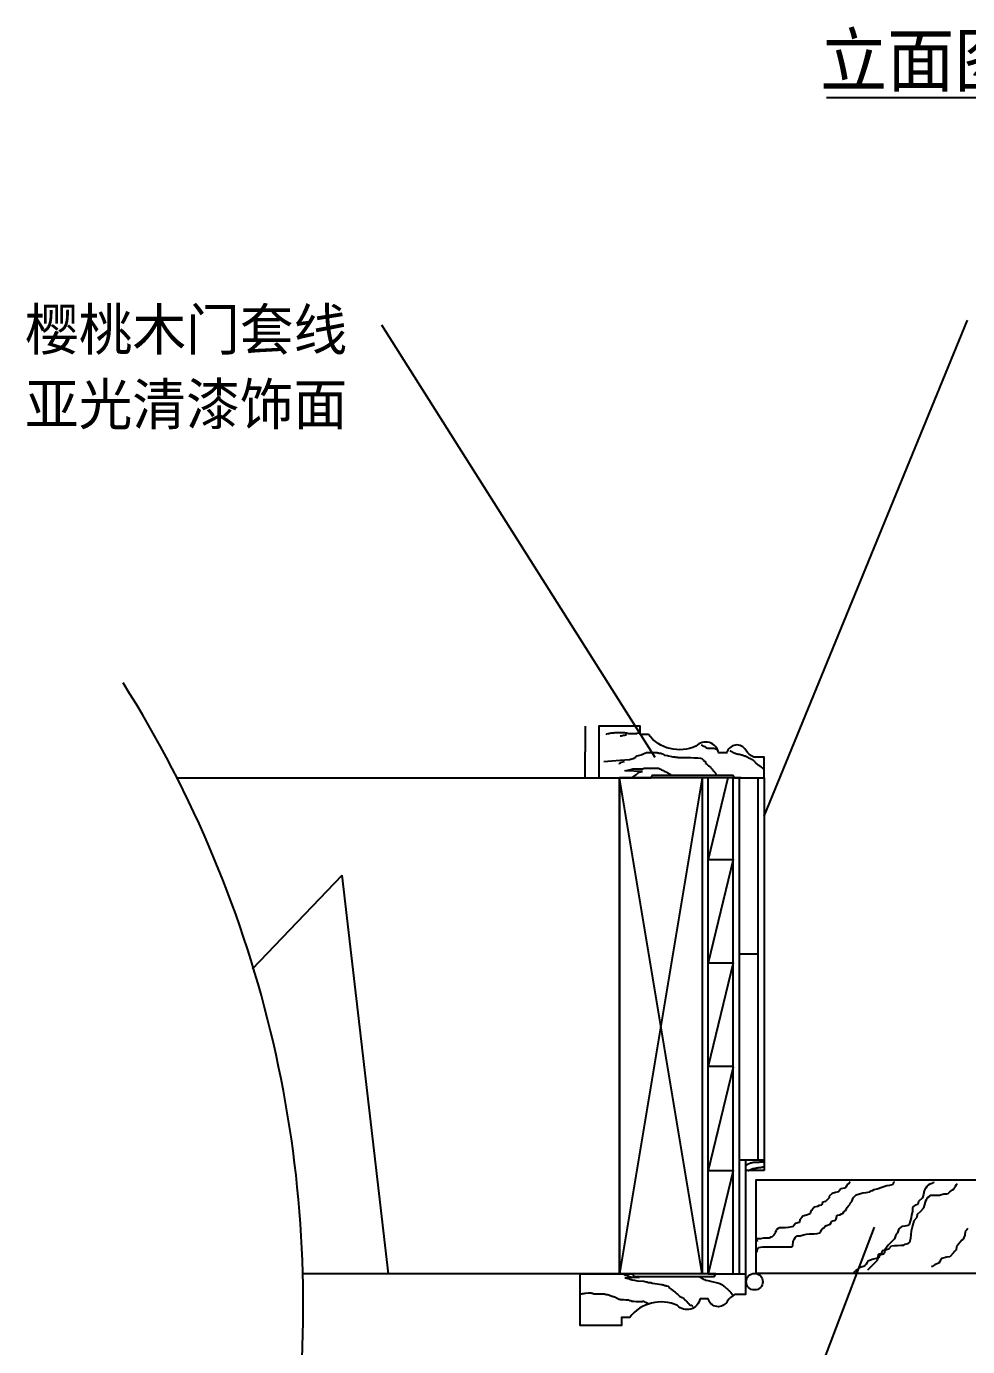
# Model space of a CAD drawing. Header units: metres. Extents: x 139 to 5307, y 329 to 6874.
# Drawn here: x 139 to 1506, y 1463 to 3378 of the extents above; entities that cross this region are included whole.
import ezdxf

# ---------------------------------------------------------------- set-up
doc = ezdxf.new("R2010")
doc.units = ezdxf.units.M
for name, color, linetype in [('2', 2, 'Continuous'), ('3', 3, 'Continuous'), ('4', 4, 'Continuous'), ('7', 7, 'Continuous'), ('BH', 3, 'Continuous'), ('DIM', 3, 'Continuous'), ('TEXT', 3, 'Continuous')]:
    doc.layers.add(name, color=color, linetype=linetype)
doc.dimstyles.get("Standard").update_dxf_attribs({"dimtxt": 2.5, "dimasz": 2.5, "dimexe": 1.25, "dimexo": 0.625, "dimtad": 1, "dimcen": 2.5, "dimazin": 3, "dimtfac": 1, "dimtmove": 0, "dimatfit": 3})

# ---------------------------------------------------------------- blocks, each defined once
blk = doc.blocks.new('*D11')
for p, q in [((950.18, 2362.95), (950.18, 2325.45)), ((949.93, 2325.45), (949.68, 2325.45)), ((950.18, 2287.95), (950.18, 2325.45)), ((950.18, 2325.45), (950.18, 2325.45)), ((950.43, 2325.45), (950.68, 2325.45))]:
    blk.add_line(p, q)
at = {"layer": 'Defpoints'}
for p in [(950.18, 2362.95), (950.18, 2325.45), (950.18, 2287.95)]:
    blk.add_point(p, dxfattribs=at)
at = {"layer": 'DIM', "insert": (950.18, 2326.575), "char_height": 1, "attachment_point": 5}
blk.add_mtext('25', dxfattribs=at)

msp = doc.modelspace()

# ---------------------------------------------------------------- hatches: boundary and pattern name
at = {"layer": 'BH'}
h = msp.add_hatch(dxfattribs=at)
h.set_pattern_fill('ANSI31', scale=500)
h.paths.add_polyline_path([(999.98, 2287.95), (969.98, 2287.95), (356.45, 2287.95, -0.11), (539.02, 1567.95), (999.98, 1567.95)])
h = msp.add_hatch(dxfattribs=at)
h.set_pattern_fill('AR-CONC', scale=30)
h.paths.add_polyline_path([(999.98, 2287.95), (969.98, 2287.95), (356.45, 2287.95, -0.11), (539.02, 1567.95), (999.98, 1567.95)])
h = msp.add_hatch(dxfattribs=at)
h.set_pattern_fill('DOLMIT', scale=80)
h.paths.add_polyline_path([(1173.98, 1733.01), (1200.98, 1733.01), (1200.98, 2287.95), (1173.98, 2287.95)])

# ---------------------------------------------------------------- linework, layer by layer
at = {"layer": '2'}
msp.add_lwpolyline([(356.45, 2287.95), (999.98, 2287.95), (999.98, 1567.95), (539.02, 1567.95)], dxfattribs=at)
at = {"layer": '3'}
for p, q in [((980.58, 2350.71), (981.86, 2351.57)), ((981.86, 2351.57), (983.57, 2351.99)), ((983.57, 2351.99), (984.85, 2352.42)), ((984.85, 2352.42), (986.13, 2352.84)), ((986.13, 2352.84), (987.84, 2353.27)), ((987.84, 2353.27), (992.1, 2353.27)), ((992.1, 2353.27), (993.38, 2353.7)), ((993.38, 2353.7), (1007.89, 2353.7)), ((1001.2, 2348.58), (1001.62, 2348.58)), ((1001.62, 2348.58), (1002.48, 2349.01)), ((1002.48, 2349.01), (1003.76, 2349.43)), ((1003.76, 2349.43), (1004.61, 2349.43)), ((1004.61, 2349.43), (1005.89, 2349.86)), ((1005.89, 2349.86), (1007.17, 2349.86)), ((1007.17, 2349.86), (1008.88, 2350.29)), ((1007.89, 2353.7), (1008.31, 2353.27)), ((1008.31, 2353.27), (1010.45, 2353.27)), ((1008.88, 2350.29), (1010.58, 2350.71)), ((1010.45, 2353.27), (1011.3, 2352.84)), ((1011.3, 2352.84), (1012.15, 2352.84)), ((1012.15, 2352.84), (1013.01, 2352.42)), ((1013.01, 2352.42), (1016.85, 2352.42)), ((1016.85, 2352.42), (1018.13, 2351.99)), ((1018.13, 2351.99), (1023.25, 2351.99)), ((1023.25, 2351.99), (1023.67, 2352.42)), ((1023.67, 2352.42), (1025.38, 2352.42)), ((1025.38, 2352.84), (1026.23, 2352.84)), ((1025.38, 2352.42), (1025.38, 2352.84)), ((1026.23, 2352.84), (1026.66, 2353.27)), ((1026.66, 2353.27), (1029.22, 2353.27)), ((1023.67, 2317.89), (1024.53, 2318.74)), ((1024.53, 2318.74), (1025.81, 2319.59)), ((1025.81, 2319.59), (1027.51, 2320.44)), ((1027.51, 2320.44), (1031.78, 2321.3)), ((1031.78, 2321.3), (1033.49, 2322.15)), ((1033.49, 2322.15), (1034.77, 2322.58)), ((1034.77, 2322.58), (1035.62, 2323)), ((1035.62, 2323), (1036.05, 2323)), ((1036.05, 2323), (1036.47, 2323.43)), ((1036.47, 2323.43), (1036.9, 2323.43)), ((1036.9, 2323.43), (1037.33, 2323.85)), ((1037.33, 2323.85), (1037.75, 2324.28)), ((1037.75, 2324.28), (1038.6, 2324.28)), ((1038.6, 2324.28), (1039.03, 2324.71)), ((1039.03, 2324.71), (1054.82, 2324.71)), ((1054.82, 2324.71), (1055.67, 2324.28)), ((1055.67, 2324.28), (1056.95, 2324.28)), ((1056.95, 2324.28), (1057.8, 2323.85)), ((1057.8, 2323.85), (1059.08, 2323.85)), ((1059.08, 2323.85), (1060.36, 2323.43)), ((1060.36, 2323.43), (1061.22, 2323)), ((1061.22, 2323), (1062.5, 2322.58)), ((1062.5, 2322.58), (1064.2, 2321.72)), ((1064.2, 2321.72), (1065.48, 2320.87)), ((1065.48, 2320.87), (1069.75, 2320.44)), ((1069.75, 2320.44), (1071.46, 2319.59)), ((1071.46, 2319.59), (1075.72, 2318.74)), ((1075.72, 2318.74), (1077.43, 2318.31)), ((1077.43, 2318.31), (1080.41, 2318.31)), ((1080.41, 2318.31), (1081.69, 2317.89)), ((1118.81, 2336.22), (1119.24, 2335.79)), ((1119.24, 2335.79), (1120.09, 2335.36)), ((1120.09, 2335.36), (1120.94, 2334.51)), ((1120.94, 2334.51), (1122.65, 2333.66)), ((1122.65, 2333.66), (1123.93, 2333.23)), ((1123.93, 2333.23), (1124.78, 2332.81)), ((1124.78, 2332.81), (1125.64, 2331.95)), ((1125.64, 2331.95), (1126.49, 2331.53)), ((1126.49, 2331.53), (1127.77, 2331.1)), ((1127.77, 2331.1), (1128.62, 2330.68)), ((1128.62, 2330.68), (1137.58, 2330.68)), ((1137.58, 2330.68), (1138.01, 2330.25)), ((1138.01, 2330.25), (1138.86, 2330.25)), ((1138.86, 2330.25), (1139.29, 2329.82)), ((1139.29, 2329.82), (1140.57, 2329.82)), ((1140.57, 2329.82), (1140.57, 2329.4)), ((1140.57, 2329.4), (1141, 2329.4)), ((1160.2, 2327.69), (1160.62, 2327.26)), ((1160.62, 2327.26), (1161.05, 2327.26)), ((1161.05, 2327.26), (1161.9, 2326.84)), ((1161.9, 2326.84), (1162.33, 2326.41)), ((1162.33, 2326.41), (1163.18, 2325.99)), ((1163.18, 2325.99), (1163.61, 2325.56)), ((1163.61, 2325.56), (1164.03, 2325.56)), ((1164.03, 2325.56), (1165.31, 2324.71)), ((1165.31, 2324.71), (1166.59, 2324.28)), ((1166.59, 2324.28), (1167.87, 2323.85)), ((1167.87, 2323.85), (1169.15, 2323)), ((1169.15, 2323), (1170.43, 2322.58)), ((1170.43, 2322.58), (1171.29, 2322.58)), ((1171.29, 2322.58), (1172.14, 2322.15)), ((1172.14, 2322.15), (1174.7, 2322.15)), ((1174.7, 2322.15), (1175.55, 2321.72)), ((1175.55, 2321.72), (1176.41, 2321.72)), ((1176.41, 2321.72), (1177.26, 2321.3)), ((1177.26, 2321.3), (1178.11, 2321.3)), ((1178.11, 2321.3), (1178.97, 2320.87)), ((1178.97, 2320.87), (1180.25, 2320.44)), ((1180.25, 2320.44), (1181.53, 2320.02)), ((1181.53, 2320.02), (1182.81, 2319.59)), ((1182.81, 2319.59), (1183.66, 2319.16)), ((1183.66, 2319.16), (1185.37, 2318.31)), ((1185.37, 2318.31), (1186.65, 2317.89)), ((977.17, 2311.49), (989.12, 2312.34)), ((989.12, 2312.34), (1001.06, 2313.62)), ((999.06, 2308.51), (999.49, 2308.51)), ((999.49, 2308.51), (999.92, 2308.93)), ((999.92, 2308.93), (1000.77, 2309.36)), ((1000.77, 2309.36), (1001.62, 2309.79)), ((1001.06, 2313.62), (1014.71, 2314.48)), ((1001.62, 2309.79), (1002.9, 2310.64)), ((1002.9, 2310.64), (1007.17, 2311.49)), ((1011.3, 2298.7), (1012.15, 2299.13)), ((1012.15, 2299.13), (1013.01, 2299.13)), ((1013.01, 2299.13), (1013.43, 2299.55)), ((1013.43, 2299.55), (1014.71, 2299.55)), ((1014.71, 2314.48), (1019.83, 2315.75)), ((1014.71, 2299.55), (1016.42, 2299.98)), ((1016.42, 2299.98), (1018.13, 2300.41)), ((1018.13, 2300.41), (1019.41, 2300.83)), ((1019.41, 2300.83), (1033.49, 2300.83)), ((1019.83, 2315.75), (1021.54, 2316.61)), ((1021.54, 2316.61), (1022.82, 2317.46)), ((1022.82, 2317.46), (1023.67, 2317.89)), ((1033.49, 2300.83), (1034.77, 2301.26)), ((1034.77, 2301.26), (1036.05, 2301.69)), ((1036.05, 2301.69), (1036.47, 2301.69)), ((1036.47, 2301.69), (1037.33, 2302.11)), ((1037.33, 2302.11), (1055.24, 2302.11)), ((1055.24, 2302.11), (1056.52, 2301.69)), ((1056.52, 2301.69), (1057.8, 2301.26)), ((1057.8, 2301.26), (1058.66, 2300.83)), ((1058.66, 2300.83), (1059.94, 2300.41)), ((1059.94, 2300.41), (1061.22, 2299.55)), ((1061.22, 2299.55), (1062.5, 2299.13)), ((1062.5, 2299.13), (1063.78, 2298.27)), ((1081.69, 2317.89), (1084.25, 2317.89)), ((1084.25, 2317.89), (1085.53, 2317.46)), ((1085.53, 2317.46), (1103.45, 2317.46)), ((1103.45, 2317.46), (1108.57, 2317.03)), ((1108.57, 2317.03), (1113.69, 2317.03)), ((1113.69, 2317.03), (1117.96, 2316.18)), ((1117.96, 2316.18), (1119.66, 2315.75)), ((1119.66, 2315.75), (1120.52, 2314.9)), ((1120.52, 2314.9), (1120.94, 2314.48)), ((1120.94, 2314.48), (1121.8, 2314.05)), ((1121.8, 2314.05), (1122.22, 2313.2)), ((1122.22, 2313.2), (1123.08, 2312.77)), ((1123.08, 2312.77), (1123.93, 2311.92)), ((1123.93, 2311.92), (1124.36, 2311.49)), ((1124.36, 2311.49), (1124.78, 2310.64)), ((1124.78, 2310.64), (1125.21, 2309.36)), ((1125.21, 2309.36), (1126.06, 2308.51)), ((1126.06, 2308.51), (1126.92, 2307.65)), ((1126.92, 2307.65), (1128.2, 2306.37)), ((1128.2, 2306.37), (1129.48, 2305.52)), ((1129.48, 2305.52), (1130.76, 2304.67)), ((1130.76, 2304.67), (1131.61, 2303.82)), ((1131.61, 2303.82), (1132.46, 2302.96)), ((1132.46, 2302.96), (1132.89, 2302.54)), ((1132.89, 2302.54), (1133.32, 2301.69)), ((1133.32, 2301.69), (1134.17, 2300.83)), ((1134.17, 2300.83), (1134.6, 2300.41)), ((1134.6, 2300.41), (1135.02, 2299.55)), ((1135.02, 2299.55), (1135.45, 2299.13)), ((1135.45, 2299.13), (1135.88, 2298.7)), ((1186.65, 2317.89), (1187.5, 2317.03)), ((1187.5, 2317.03), (1188.78, 2316.61)), ((1188.78, 2316.61), (1189.63, 2316.18)), ((1189.63, 2316.18), (1190.91, 2315.33)), ((1190.91, 2315.33), (1191.77, 2314.9)), ((1191.77, 2314.9), (1193.05, 2314.48)), ((1193.05, 2314.48), (1193.9, 2314.05)), ((1193.9, 2314.05), (1194.33, 2313.62)), ((1194.33, 2313.62), (1194.75, 2313.2)), ((1194.75, 2313.2), (1195.18, 2312.77)), ((1195.18, 2312.77), (1195.61, 2312.34)), ((1195.61, 2312.34), (1195.61, 2311.92)), ((1195.61, 2311.92), (1196.03, 2311.49)), ((1196.03, 2311.49), (1196.46, 2311.06)), ((1196.46, 2311.06), (1196.89, 2310.64)), ((1196.89, 2310.64), (1197.31, 2310.21)), ((1197.31, 2310.21), (1197.74, 2309.79)), ((1197.74, 2309.79), (1198.17, 2309.36)), ((1198.17, 2309.36), (1198.59, 2308.93)), ((1198.59, 2308.93), (1199.02, 2308.51)), ((1199.02, 2308.51), (1199.45, 2308.08)), ((1199.45, 2308.08), (1200.3, 2307.65)), ((1200.3, 2307.65), (1200.73, 2307.23)), ((1200.73, 2307.23), (1201.15, 2307.23)), ((1201.15, 2307.23), (1201.58, 2306.8)), ((1201.58, 2306.8), (1202.43, 2306.37)), ((1202.43, 2306.37), (1202.86, 2305.95)), ((1202.86, 2305.95), (1203.28, 2305.52)), ((1203.28, 2305.52), (1203.71, 2305.52)), ((1203.71, 2305.52), (1204.14, 2305.1)), ((1204.14, 2305.1), (1204.56, 2305.1)), ((1204.56, 2305.1), (1204.56, 2304.67)), ((1204.56, 2304.67), (1205.42, 2304.24)), ((1205.42, 2304.24), (1205.84, 2303.82)), ((1205.84, 2303.82), (1206.7, 2302.96)), ((1206.7, 2302.96), (1207.12, 2302.96)), ((1207.12, 2302.96), (1207.12, 2302.54)), ((1207.12, 2302.54), (1207.55, 2302.54)), ((1207.55, 2302.54), (1207.98, 2302.11)), ((1207.98, 2302.11), (1208.4, 2301.69)), ((1208.4, 2301.69), (1208.83, 2301.69)), ((1208.83, 2301.69), (1208.83, 2300.83)), ((1208.83, 2300.83), (1209.26, 2300.83)), ((1007.89, 2297.85), (1009.59, 2298.27)), ((1033.62, 2297), (1007.89, 2297.85)), ((1009.59, 2298.27), (1011.3, 2298.7)), ((1017.84, 2288.47), (1018.26, 2288.47)), ((1017.84, 2288.04), (1017.84, 2288.47)), ((1018.26, 2288.47), (1019.54, 2289.32)), ((1019.54, 2289.32), (1021.25, 2290.17)), ((1021.25, 2290.17), (1024.66, 2292.73)), ((1024.66, 2292.73), (1026.37, 2294.01)), ((1026.37, 2294.01), (1027.65, 2295.29)), ((1027.65, 2295.29), (1029.35, 2296.14)), ((1029.35, 2296.14), (1033.62, 2297)), ((1063.78, 2298.27), (1064.63, 2297.42)), ((1064.63, 2297.42), (1065.48, 2297.42)), ((1065.48, 2297.42), (1066.34, 2297)), ((1066.34, 2297), (1066.76, 2297)), ((1066.76, 2297), (1067.62, 2296.57)), ((1067.62, 2296.57), (1068.47, 2296.57)), ((1068.47, 2296.57), (1069.32, 2295.72)), ((1069.32, 2295.72), (1070.18, 2295.29)), ((1070.18, 2295.29), (1071.03, 2294.86)), ((1071.03, 2294.86), (1071.88, 2294.01)), ((1071.88, 2294.01), (1072.74, 2293.59)), ((1072.74, 2293.59), (1073.59, 2293.59)), ((1073.59, 2293.59), (1073.59, 2293.16)), ((1135.88, 2298.7), (1136.3, 2297.85)), ((1136.3, 2297.85), (1137.16, 2297.42)), ((1137.16, 2297.42), (1137.58, 2296.57)), ((1137.58, 2296.57), (1138.01, 2296.14)), ((1138.01, 2296.14), (1138.44, 2295.72)), ((1138.44, 2295.72), (1138.86, 2295.29)), ((1138.86, 2295.29), (1139.29, 2294.86)), ((1139.29, 2294.86), (1139.29, 2294.44)), ((1139.29, 2294.44), (1139.72, 2294.01)), ((1139.72, 2294.01), (1140.14, 2293.59)), ((1140.14, 2293.59), (1140.14, 2292.73)), ((1140.14, 2292.73), (1140.57, 2292.73)), ((1140.57, 2292.73), (1140.57, 2292.31)), ((1140.57, 2292.31), (1141, 2292.31)), ((1141, 2292.31), (1141.42, 2291.88)), ((1183.89, 1725.92), (1184.25, 1725.92)), ((1184.25, 1725.92), (1184.61, 1726.28)), ((1184.61, 1726.28), (1185.34, 1726.65)), ((1185.34, 1726.65), (1186.07, 1727.01)), ((1186.07, 1727.01), (1187.16, 1727.74)), ((1187.16, 1727.74), (1188.25, 1728.1)), ((1188.25, 1728.1), (1189.35, 1728.83)), ((1189.35, 1728.83), (1190.44, 1729.19)), ((1190.44, 1729.19), (1191.89, 1729.19)), ((1191.89, 1729.19), (1192.26, 1729.56)), ((1192.26, 1729.56), (1193.71, 1729.56)), ((1193.71, 1729.56), (1194.08, 1729.92)), ((1194.08, 1729.92), (1196.26, 1729.92)), ((1196.26, 1729.92), (1196.99, 1730.28)), ((1196.99, 1730.28), (1202.81, 1730.28)), ((1202.81, 1730.28), (1203.54, 1730.65)), ((1203.54, 1730.65), (1209.98, 1730.65)), ((1186.43, 1717.55), (1186.8, 1717.92)), ((1186.8, 1717.92), (1187.53, 1718.28)), ((1187.53, 1718.28), (1188.62, 1718.65)), ((1188.62, 1718.65), (1189.35, 1719.01)), ((1189.35, 1719.01), (1190.44, 1719.37)), ((1190.44, 1719.37), (1191.17, 1719.74)), ((1191.17, 1719.74), (1191.89, 1720.1)), ((1191.89, 1720.1), (1192.99, 1720.46)), ((1192.99, 1720.46), (1193.71, 1720.83)), ((1193.71, 1720.83), (1194.81, 1721.19)), ((1194.81, 1721.19), (1196.26, 1721.19)), ((1196.26, 1721.19), (1197.35, 1721.56)), ((1197.35, 1721.56), (1198.08, 1721.56)), ((1198.08, 1721.56), (1199.17, 1721.92)), ((1199.17, 1721.92), (1200.63, 1721.92)), ((1200.63, 1721.92), (1201.36, 1722.28)), ((1201.36, 1722.28), (1203.18, 1722.28)), ((1203.18, 1722.28), (1203.54, 1722.65)), ((1203.54, 1722.65), (1204.63, 1722.65)), ((1204.63, 1722.65), (1205.73, 1723.01)), ((1205.73, 1723.01), (1207.18, 1723.01)), ((1207.18, 1723.01), (1208.27, 1723.37)), ((1208.27, 1723.37), (1209.37, 1723.37)), ((1209.37, 1723.37), (1210.09, 1723.74)), ((1006.18, 1567.15), (1006.86, 1567.15)), ((1006.86, 1567.15), (1007.86, 1566.81)), ((1007.86, 1566.81), (1009.21, 1566.81)), ((1028.68, 1562.79), (1008.08, 1562.12)), ((1008.08, 1562.12), (1012.11, 1561.45)), ((1009.21, 1566.81), (1010.21, 1566.48)), ((1010.21, 1566.48), (1011.22, 1566.14)), ((1011.22, 1566.14), (1012.23, 1565.47)), ((1012.11, 1561.45), (1013.46, 1561.11)), ((1012.23, 1565.47), (1013.24, 1564.8)), ((1013.24, 1564.8), (1016.59, 1563.79)), ((1013.46, 1561.11), (1014.46, 1560.77)), ((1014.46, 1560.77), (1015.14, 1560.44)), ((1015.14, 1560.44), (1015.47, 1560.44)), ((1015.47, 1560.44), (1016.48, 1560.1)), ((1016.48, 1560.1), (1017.49, 1559.77)), ((1016.59, 1563.79), (1028.68, 1562.79)), ((1017.49, 1559.77), (1018.49, 1559.43)), ((1018.49, 1559.43), (1021.85, 1558.76)), ((1021.85, 1558.76), (1025.88, 1558.09)), ((1025.88, 1558.09), (1035.28, 1557.42)), ((1035.28, 1557.42), (1038.64, 1556.75)), ((1038.64, 1556.75), (1039.98, 1556.41)), ((1039.98, 1556.41), (1040.99, 1556.08)), ((1040.99, 1556.08), (1042, 1555.74)), ((1042, 1555.74), (1043, 1555.74)), ((1043, 1555.74), (1043.68, 1555.41)), ((1043.68, 1555.41), (1045.36, 1555.41)), ((1045.36, 1555.41), (1046.7, 1555.07)), ((1046.7, 1555.07), (1048.04, 1554.74)), ((1048.04, 1554.74), (1051.4, 1554.06)), ((1051.4, 1554.06), (1054.76, 1553.73)), ((1054.76, 1553.73), (1058.12, 1553.06)), ((1058.12, 1553.06), (1061.47, 1552.72)), ((1061.47, 1552.72), (1062.82, 1552.39)), ((1062.82, 1552.39), (1064.16, 1552.05)), ((1064.16, 1552.05), (1065.17, 1551.72)), ((1115.87, 1564.13), (1116.54, 1563.79)), ((1116.54, 1563.79), (1117.55, 1563.12)), ((1117.55, 1563.12), (1118.56, 1562.45)), ((1118.56, 1562.45), (1119.56, 1561.78)), ((1119.56, 1561.78), (1120.57, 1561.11)), ((1120.57, 1561.11), (1121.58, 1560.77)), ((1121.58, 1560.77), (1122.59, 1560.1)), ((1122.59, 1560.1), (1123.59, 1559.77)), ((1123.59, 1559.77), (1124.94, 1559.1)), ((1124.94, 1559.1), (1128.29, 1558.43)), ((1128.29, 1558.43), (1132.32, 1557.42)), ((1132.32, 1557.42), (1136.35, 1556.41)), ((1136.35, 1556.41), (1140.38, 1555.41)), ((1140.38, 1555.41), (1144.41, 1554.74)), ((1144.41, 1554.74), (1145.75, 1554.06)), ((1145.75, 1554.06), (1146.76, 1553.39)), ((1146.76, 1553.39), (1147.77, 1553.06)), ((1147.77, 1553.06), (1148.78, 1552.72)), ((1148.78, 1552.72), (1149.78, 1552.05)), ((1149.78, 1552.05), (1151.13, 1550.71)), ((943.95, 1538.63), (944.29, 1538.96)), ((944.29, 1538.96), (944.62, 1539.3)), ((944.62, 1539.3), (945.63, 1539.3)), ((945.63, 1539.3), (946.3, 1539.64)), ((946.3, 1539.64), (948.31, 1539.64)), ((948.31, 1539.64), (949.66, 1539.97)), ((949.66, 1539.97), (951, 1539.97)), ((951, 1539.97), (954.36, 1540.31)), ((954.36, 1540.31), (959.06, 1540.31)), ((959.06, 1540.31), (959.73, 1539.97)), ((959.73, 1539.97), (960.74, 1539.97)), ((960.74, 1539.97), (961.75, 1539.64)), ((961.75, 1539.64), (962.75, 1539.3)), ((962.75, 1539.3), (976.52, 1539.3)), ((976.52, 1539.3), (976.86, 1538.96)), ((976.86, 1538.96), (978.2, 1538.96)), ((978.2, 1538.96), (979.21, 1538.63)), ((979.21, 1538.63), (980.55, 1538.29)), ((980.55, 1538.29), (981.89, 1538.29)), ((981.89, 1538.29), (983.24, 1537.96)), ((983.24, 1537.96), (984.58, 1537.62)), ((984.58, 1537.62), (985.59, 1537.29)), ((985.59, 1537.29), (986.59, 1536.62)), ((986.59, 1536.62), (987.94, 1536.28)), ((987.94, 1536.28), (988.94, 1535.95)), ((988.94, 1535.95), (989.95, 1535.61)), ((989.95, 1535.61), (990.62, 1535.27)), ((990.62, 1535.27), (991.97, 1535.27)), ((991.97, 1535.27), (992.3, 1534.94)), ((992.3, 1534.94), (992.97, 1534.94)), ((992.97, 1534.94), (993.65, 1534.6)), ((993.65, 1534.6), (994.65, 1533.93)), ((994.65, 1533.93), (995.66, 1533.26)), ((995.66, 1533.26), (996.67, 1532.59)), ((1065.17, 1551.72), (1065.84, 1551.38)), ((1065.84, 1551.38), (1066.51, 1551.38)), ((1066.51, 1551.38), (1067.52, 1551.04)), ((1067.52, 1551.04), (1068.52, 1550.71)), ((1068.52, 1550.71), (1070.54, 1550.04)), ((1070.54, 1550.04), (1071.55, 1549.03)), ((1071.55, 1549.03), (1072.55, 1548.02)), ((1072.55, 1548.02), (1073.56, 1547.02)), ((1073.56, 1547.02), (1074.9, 1546.01)), ((1074.9, 1546.01), (1075.91, 1545.34)), ((1075.91, 1545.34), (1076.92, 1544.67)), ((1076.92, 1544.67), (1077.59, 1544)), ((1077.59, 1544), (1077.93, 1543.66)), ((1077.93, 1543.66), (1078.26, 1543.33)), ((1078.26, 1543.33), (1078.93, 1543.33)), ((1078.93, 1543.33), (1079.27, 1542.99)), ((1079.27, 1542.99), (1079.94, 1542.32)), ((1079.94, 1542.32), (1080.61, 1541.31)), ((1080.61, 1541.31), (1081.96, 1540.31)), ((1081.96, 1540.31), (1083.3, 1539.3)), ((1083.3, 1539.3), (1084.64, 1538.29)), ((1084.64, 1538.29), (1085.31, 1537.62)), ((1085.31, 1537.62), (1086.32, 1536.62)), ((1086.32, 1536.62), (1087.33, 1535.95)), ((1087.33, 1535.95), (1088, 1535.27)), ((1088, 1535.27), (1088.67, 1534.94)), ((1088.67, 1534.94), (1089.68, 1534.6)), ((1089.68, 1534.6), (1090.35, 1534.27)), ((1090.35, 1534.27), (1091.02, 1533.93)), ((1091.02, 1533.93), (1092.03, 1533.6)), ((1092.03, 1533.6), (1092.36, 1532.93)), ((1092.36, 1532.93), (1093.04, 1532.59)), ((1151.13, 1550.71), (1152.13, 1550.04)), ((1152.13, 1550.04), (1153.14, 1549.03)), ((1153.14, 1549.03), (1154.48, 1547.69)), ((1154.48, 1547.69), (1155.49, 1546.68)), ((1155.49, 1546.68), (1156.84, 1545.68)), ((1156.84, 1545.68), (1157.84, 1545)), ((1157.84, 1545), (1158.51, 1544.33)), ((1158.51, 1544.33), (1158.85, 1544.33)), ((1158.85, 1544.33), (1158.85, 1544)), ((1158.85, 1544), (1159.19, 1544)), ((1159.19, 1544), (1159.19, 1543.66)), ((1159.19, 1543.66), (1159.52, 1543.33)), ((1159.52, 1543.33), (1160.19, 1542.66)), ((1160.19, 1542.66), (1160.53, 1542.32)), ((1160.53, 1542.32), (1160.86, 1541.65)), ((1160.86, 1541.65), (1161.54, 1541.31)), ((1161.54, 1541.31), (1161.54, 1540.64)), ((1161.54, 1540.64), (1161.87, 1540.31)), ((1161.87, 1540.31), (1162.54, 1539.64)), ((1162.54, 1539.64), (1162.88, 1538.96)), ((1162.88, 1538.96), (1163.22, 1538.63)), ((1163.22, 1538.63), (1163.55, 1538.63)), ((1163.55, 1538.63), (1164.22, 1537.96)), ((1164.22, 1537.96), (1164.56, 1537.96)), ((1164.56, 1537.96), (1164.89, 1537.62)), ((1164.89, 1537.62), (1165.23, 1537.29)), ((1165.23, 1537.29), (1165.23, 1536.95)), ((1165.23, 1536.95), (1165.9, 1536.95)), ((1165.9, 1536.95), (1165.9, 1536.62)), ((996.67, 1532.59), (997.67, 1532.25)), ((997.67, 1532.25), (998.68, 1531.58)), ((998.68, 1531.58), (999.35, 1531.58)), ((999.35, 1531.58), (1000.36, 1531.25)), ((1000.36, 1531.25), (1001.37, 1530.91)), ((1001.37, 1530.91), (1006.07, 1530.91)), ((1006.07, 1530.91), (1009.43, 1530.58)), ((1009.43, 1530.58), (1012.78, 1530.58)), ((1012.78, 1530.58), (1013.79, 1530.24)), ((1013.79, 1530.24), (1014.8, 1529.57)), ((1014.8, 1529.57), (1016.14, 1529.23)), ((1016.14, 1529.23), (1017.49, 1528.56)), ((1017.49, 1528.56), (1020.84, 1528.23)), ((1020.84, 1528.23), (1024.2, 1527.89)), ((1024.2, 1527.89), (1033.27, 1527.89)), ((1033.27, 1527.89), (1033.6, 1528.23)), ((1033.6, 1528.23), (1035.62, 1528.23)), ((1035.62, 1528.23), (1035.95, 1527.89)), ((1035.95, 1527.89), (1036.29, 1527.89)), ((1036.29, 1527.89), (1036.29, 1527.56)), ((1036.29, 1527.56), (1036.96, 1527.56)), ((1036.96, 1527.56), (1037.3, 1527.22)), ((1037.3, 1527.22), (1037.97, 1526.89)), ((1037.97, 1526.89), (1038.98, 1526.89)), ((1038.98, 1526.89), (1038.98, 1526.55)), ((1038.98, 1526.55), (1039.98, 1526.55)), ((1039.98, 1526.55), (1039.98, 1526.21)), ((1039.98, 1526.21), (1040.32, 1526.21)), ((1040.32, 1526.21), (1040.65, 1525.88)), ((1040.65, 1525.88), (1040.99, 1525.88)), ((1040.99, 1525.88), (1041.33, 1525.54)), ((1041.33, 1525.54), (1041.33, 1525.21)), ((1041.33, 1525.21), (1042, 1525.21)), ((1042, 1525.21), (1042.33, 1524.87)), ((1093.04, 1532.59), (1093.71, 1531.92)), ((1093.71, 1531.92), (1094.04, 1531.25)), ((1094.04, 1531.25), (1095.05, 1530.58)), ((1095.05, 1530.58), (1095.72, 1529.91)), ((1095.72, 1529.91), (1096.39, 1529.57)), ((1096.39, 1529.57), (1096.73, 1528.9)), ((1096.73, 1528.9), (1097.4, 1528.56)), ((1097.4, 1528.56), (1097.74, 1528.23)), ((1097.74, 1528.23), (1098.07, 1527.56)), ((1098.07, 1527.56), (1099.42, 1526.21)), ((1099.42, 1526.21), (1100.09, 1525.54)), ((1100.09, 1525.54), (1100.42, 1524.87)), ((1100.42, 1524.87), (1100.76, 1524.54)), ((1100.76, 1524.54), (1100.76, 1524.2)), ((1100.76, 1524.2), (1101.43, 1523.53)), ((1101.43, 1523.53), (1101.77, 1523.19)), ((1101.77, 1523.19), (1102.1, 1523.19)), ((1102.1, 1523.19), (1102.77, 1522.86)), ((1102.77, 1522.86), (1104.79, 1522.86)), ((1104.79, 1522.86), (1105.12, 1522.52)), ((1105.12, 1522.52), (1105.46, 1522.19)), ((1105.46, 1522.19), (1105.8, 1522.19)), ((1105.8, 1522.19), (1106.13, 1521.85)), ((1106.13, 1521.85), (1106.47, 1521.85)), ((1106.47, 1521.85), (1106.47, 1521.52))]:
    msp.add_line(p, q, dxfattribs=at)
msp.add_lwpolyline([(530.79, 1337.9, 0.17), (279.18, 2425.64)], format="xyb", dxfattribs=at)
at = {"layer": '4'}
for p, q in [((999.98, 1567.95), (999.98, 2287.95)), ((1176.95, 2287.95), (999.98, 2287.95)), ((1176.95, 2287.95), (1092.98, 2287.95)), ((1176.95, 2287.95), (1092.98, 2287.95)), ((1209.98, 2287.95), (1209.98, 1718.01)), ((1209.98, 1733.01), (1173.98, 1733.01)), ((1182.98, 1733.01), (1182.98, 1567.95)), ((1209.98, 1718.01), (1182.98, 1718.01)), ((1139.76, 1567.95), (999.98, 1567.95)), ((1139.76, 1567.95), (1119.98, 1567.95))]:
    msp.add_line(p, q, dxfattribs=at)
for points in [[(1194.98, 2317.95, -0.16), (1183.51, 2327.84, 0.69), (1155.98, 2323.95), (1144.03, 2323.95, 0.61), (1111.15, 2333.82, -0.35), (1041.98, 2350.95), (1029.98, 2350.95), (1029.98, 2362.95), (969.98, 2362.95), (969.98, 2287.95), (1046.11, 2287.95), (1047.91, 2291.55), (1164.53, 2291.55), (1166.76, 2287.95), (1209.98, 2287.95), (1209.98, 2317.95)], [(1167.98, 1537.95, 0.16), (1156.51, 1528.06, -0.69), (1128.98, 1531.95), (1117.03, 1531.95, -0.61), (1084.15, 1522.07, 0.35), (1014.98, 1504.95), (1002.98, 1504.95), (1002.98, 1492.95), (942.98, 1492.95), (942.98, 1567.95), (1019.11, 1567.95), (1020.91, 1564.35), (1137.53, 1564.35), (1139.76, 1567.95), (1182.98, 1567.95), (1182.98, 1537.95)]]:
    msp.add_lwpolyline(points, format="xyb", close=True, dxfattribs=at)
msp.add_lwpolyline([(1197.98, 1568.86), (1587.98, 1568.86), (1587.98, 1703.86), (1197.98, 1703.86)], close=True, dxfattribs=at)
msp.add_circle((1196.14, 1556.67), 12, dxfattribs=at)
at = {"layer": '7'}
for p, q in [((1119.98, 2287.95), (1119.98, 1567.95)), ((1173.98, 2287.95), (1173.98, 1567.95)), ((1200.98, 2287.95), (1200.98, 1733.01))]:
    msp.add_line(p, q, dxfattribs=at)
at = {"layer": 'BH'}
for p, q in [((1119.98, 2287.95), (999.98, 1567.95)), ((1119.98, 1567.95), (999.98, 2287.95)), ((1128.98, 1567.95), (1128.98, 2287.95)), ((1164.98, 1567.95), (1164.98, 2287.95)), ((1313.93, 1686.29), (1308.97, 1684.88)), ((1318.18, 1687), (1313.93, 1686.29)), ((1319.59, 1689.12), (1318.18, 1687)), ((1321.72, 1691.24), (1319.59, 1689.12)), ((1326.67, 1692.65), (1321.72, 1691.24)), ((1328.79, 1694.07), (1326.67, 1692.65)), ((1330.21, 1696.19), (1328.79, 1694.07)), ((1331.63, 1698.31), (1330.21, 1696.19)), ((1333.75, 1699.73), (1331.63, 1698.31)), ((1335.16, 1701.85), (1333.75, 1699.73)), ((1353.57, 1685.58), (1358.52, 1686.29)), ((1358.52, 1686.29), (1363.48, 1687)), ((1363.48, 1687), (1365.6, 1688.41)), ((1365.6, 1688.41), (1367.73, 1689.12)), ((1367.73, 1689.12), (1369.85, 1690.53)), ((1369.85, 1690.53), (1374.1, 1691.24)), ((1374.1, 1691.24), (1381.18, 1694.07)), ((1381.18, 1694.07), (1388.25, 1696.19)), ((1388.25, 1696.19), (1392.5, 1696.9)), ((1392.5, 1696.9), (1396.75, 1697.6)), ((1396.75, 1697.6), (1398.17, 1699.73)), ((1398.17, 1699.73), (1398.87, 1701.85)), ((1398.87, 1701.85), (1399.58, 1701.85)), ((1442.76, 1688.41), (1441.34, 1683.46)), ((1443.47, 1690.53), (1442.76, 1688.41)), ((1444.88, 1692.65), (1443.47, 1690.53)), ((1446.3, 1694.78), (1444.88, 1692.65)), ((1448.42, 1696.9), (1446.3, 1694.78)), ((1450.55, 1698.31), (1448.42, 1696.9)), ((1455.5, 1699.73), (1450.55, 1698.31)), ((1456.21, 1701.85), (1455.5, 1699.73)), ((1477.45, 1684.88), (1479.57, 1687)), ((1479.57, 1687), (1481.69, 1688.41)), ((1481.69, 1688.41), (1483.82, 1689.83)), ((1483.82, 1689.83), (1485.94, 1691.24)), ((1485.94, 1691.24), (1486.65, 1693.36)), ((1486.65, 1693.36), (1488.06, 1695.48)), ((1488.06, 1695.48), (1489.48, 1697.6)), ((1489.48, 1697.6), (1490.9, 1699.02)), ((1289.86, 1667.2), (1287.74, 1665.79)), ((1294.11, 1667.91), (1289.86, 1667.2)), ((1294.82, 1672.15), (1294.11, 1667.91)), ((1299.06, 1672.86), (1294.82, 1672.15)), ((1304.73, 1678.51), (1299.06, 1672.86)), ((1308.97, 1684.88), (1304.73, 1680.63)), ((1304.73, 1680.63), (1304.73, 1678.51)), ((1332.33, 1666.49), (1334.46, 1668.61)), ((1334.46, 1668.61), (1335.16, 1670.73)), ((1335.16, 1670.73), (1337.29, 1672.86)), ((1337.29, 1672.86), (1339.41, 1678.51)), ((1339.41, 1678.51), (1343.66, 1682.76)), ((1343.66, 1682.76), (1348.61, 1684.17)), ((1348.61, 1684.17), (1353.57, 1685.58)), ((1429.31, 1667.91), (1427.19, 1665.79)), ((1433.56, 1668.61), (1429.31, 1667.91)), ((1434.27, 1672.86), (1433.56, 1668.61)), ((1439.93, 1678.51), (1434.27, 1672.86)), ((1441.34, 1683.46), (1439.93, 1678.51)), ((1442.05, 1663.66), (1443.47, 1668.61)), ((1443.47, 1668.61), (1444.88, 1674.27)), ((1444.88, 1674.27), (1446.3, 1676.39)), ((1446.3, 1676.39), (1447.01, 1678.51)), ((1447.01, 1678.51), (1449.13, 1679.93)), ((1449.13, 1679.93), (1451.25, 1682.05)), ((1451.25, 1682.05), (1464.7, 1682.05)), ((1464.7, 1682.05), (1471.08, 1684.17)), ((1471.08, 1684.17), (1475.32, 1684.17)), ((1475.32, 1684.17), (1477.45, 1684.88)), ((1264.38, 1649.52), (1262.25, 1647.4)), ((1266.5, 1651.64), (1264.38, 1649.52)), ((1271.46, 1653.06), (1266.5, 1651.64)), ((1277.12, 1655.18), (1271.46, 1653.06)), ((1277.83, 1659.42), (1277.12, 1655.18)), ((1279.95, 1660.84), (1277.83, 1659.42)), ((1281.37, 1662.96), (1279.95, 1660.84)), ((1282.78, 1665.08), (1281.37, 1662.96)), ((1287.74, 1665.79), (1282.78, 1665.08)), ((1313.22, 1645.99), (1314.64, 1648.11)), ((1314.64, 1648.11), (1316.05, 1653.06)), ((1316.05, 1653.06), (1320.3, 1653.76)), ((1320.3, 1653.76), (1322.42, 1655.18)), ((1322.42, 1655.18), (1324.55, 1655.89)), ((1324.55, 1655.89), (1325.96, 1658.01)), ((1325.96, 1658.01), (1328.09, 1660.13)), ((1328.09, 1660.13), (1329.5, 1662.25)), ((1329.5, 1662.25), (1330.92, 1664.37)), ((1330.92, 1664.37), (1332.33, 1666.49)), ((1423.65, 1649.52), (1422.23, 1644.57)), ((1424.36, 1653.76), (1423.65, 1649.52)), ((1425.77, 1658.71), (1424.36, 1653.76)), ((1427.19, 1665.79), (1425.77, 1663.66)), ((1425.77, 1663.66), (1425.77, 1658.71)), ((1427.9, 1645.28), (1432.14, 1650.23)), ((1432.14, 1650.23), (1432.85, 1654.47)), ((1432.85, 1654.47), (1437.1, 1658.71)), ((1437.1, 1658.71), (1442.05, 1663.66)), ((1227.57, 1630.43), (1226.15, 1628.31)), ((1228.28, 1632.55), (1227.57, 1630.43)), ((1230.4, 1633.97), (1228.28, 1632.55)), ((1232.52, 1634.67), (1230.4, 1633.97)), ((1241.02, 1634.67), (1232.52, 1634.67)), ((1245.27, 1635.38), (1241.02, 1634.67)), ((1250.22, 1636.09), (1245.27, 1635.38)), ((1252.34, 1636.79), (1250.22, 1636.09)), ((1253.76, 1638.92), (1252.34, 1636.79)), ((1255.88, 1641.04), (1253.76, 1638.92)), ((1260.84, 1642.45), (1255.88, 1641.04)), ((1262.25, 1647.4), (1260.84, 1642.45)), ((1291.28, 1627.6), (1292.69, 1629.72)), ((1292.69, 1629.72), (1293.4, 1631.84)), ((1293.4, 1631.84), (1294.82, 1633.97)), ((1294.82, 1633.97), (1296.94, 1634.67)), ((1296.94, 1634.67), (1298.36, 1636.79)), ((1298.36, 1636.79), (1300.48, 1638.21)), ((1300.48, 1638.21), (1306.14, 1640.33)), ((1306.14, 1640.33), (1307.56, 1642.45)), ((1307.56, 1642.45), (1308.27, 1644.57)), ((1308.27, 1644.57), (1313.22, 1645.99)), ((1405.95, 1633.26), (1403.83, 1627.6)), ((1408.08, 1635.38), (1405.95, 1633.26)), ((1410.2, 1636.79), (1408.08, 1635.38)), ((1414.45, 1637.5), (1410.2, 1636.79)), ((1418.69, 1638.21), (1414.45, 1637.5)), ((1420.82, 1639.62), (1418.69, 1638.21)), ((1422.23, 1644.57), (1420.82, 1639.62)), ((1423.65, 1624.77), (1424.36, 1630.43)), ((1424.36, 1630.43), (1425.77, 1636.09)), ((1425.77, 1636.09), (1427.19, 1641.04)), ((1427.19, 1641.04), (1427.9, 1645.28)), ((1502.22, 1629.72), (1501.51, 1624.07)), ((1504.34, 1631.84), (1502.22, 1629.72)), ((1505.76, 1633.97), (1504.34, 1631.84)), ((1200.67, 1619.12), (1198.55, 1617.7)), ((1198.55, 1617.7), (1199.96, 1615.58)), ((1199.96, 1615.58), (1199.96, 1614.87)), ((1204.92, 1619.12), (1200.67, 1619.12)), ((1209.16, 1619.82), (1204.92, 1619.12)), ((1217.66, 1619.82), (1209.16, 1619.82)), ((1219.78, 1621.24), (1217.66, 1619.82)), ((1221.91, 1621.95), (1219.78, 1621.24)), ((1224.03, 1624.07), (1221.91, 1621.95)), ((1225.45, 1626.19), (1224.03, 1624.07)), ((1226.15, 1628.31), (1225.45, 1626.19)), ((1251.64, 1609.22), (1252.34, 1614.87)), ((1252.34, 1614.87), (1253.05, 1617)), ((1253.05, 1617), (1254.47, 1619.12)), ((1254.47, 1619.12), (1255.88, 1621.24)), ((1255.88, 1621.24), (1258.01, 1623.36)), ((1258.01, 1623.36), (1262.25, 1623.36)), ((1262.25, 1623.36), (1267.21, 1624.77)), ((1267.21, 1624.77), (1271.46, 1625.48)), ((1271.46, 1625.48), (1275.7, 1626.19)), ((1275.7, 1626.19), (1282.78, 1626.19)), ((1282.78, 1626.19), (1287.03, 1626.89)), ((1287.03, 1626.89), (1291.28, 1627.6)), ((1390.38, 1609.92), (1385.42, 1602.85)), ((1394.63, 1614.17), (1390.38, 1609.92)), ((1399.58, 1619.12), (1394.63, 1614.17)), ((1401, 1623.36), (1399.58, 1619.12)), ((1401.7, 1625.48), (1401, 1623.36)), ((1403.83, 1627.6), (1401.7, 1625.48)), ((1403.83, 1609.22), (1408.78, 1609.92)), ((1408.78, 1609.92), (1413.03, 1609.92)), ((1413.03, 1609.92), (1415.15, 1611.34)), ((1415.15, 1611.34), (1419.4, 1612.05)), ((1419.4, 1612.05), (1421.52, 1614.17)), ((1421.52, 1614.17), (1422.94, 1619.82)), ((1422.94, 1619.82), (1423.65, 1624.77)), ((1492.31, 1611.34), (1490.9, 1609.22)), ((1497.27, 1617), (1492.31, 1611.34)), ((1499.39, 1618.41), (1497.27, 1617)), ((1501.51, 1624.07), (1499.39, 1618.41)), ((1199.96, 1599.32), (1200.67, 1604.27)), ((1200.67, 1604.27), (1202.09, 1606.39)), ((1202.09, 1606.39), (1207.75, 1607.1)), ((1207.75, 1607.1), (1250.22, 1607.1)), ((1250.22, 1607.1), (1251.64, 1609.22)), ((1372.68, 1590.13), (1367.02, 1588.71)), ((1376.93, 1590.83), (1372.68, 1590.13)), ((1374.81, 1588), (1375.51, 1592.25)), ((1375.51, 1592.25), (1376.22, 1596.49)), ((1376.22, 1596.49), (1381.18, 1597.9)), ((1377.64, 1595.08), (1376.93, 1590.83)), ((1383.3, 1596.49), (1377.64, 1595.08)), ((1381.18, 1597.9), (1381.88, 1602.15)), ((1381.88, 1602.15), (1386.13, 1602.85)), ((1384.72, 1598.61), (1383.3, 1596.49)), ((1385.42, 1602.85), (1384.72, 1598.61)), ((1386.13, 1602.85), (1391.09, 1604.27)), ((1391.09, 1604.27), (1395.33, 1608.51)), ((1395.33, 1608.51), (1399.58, 1609.22)), ((1399.58, 1609.22), (1403.83, 1609.22)), ((1468.24, 1590.13), (1466.12, 1588)), ((1475.32, 1592.25), (1468.24, 1590.13)), ((1479.57, 1592.95), (1475.32, 1592.25)), ((1485.23, 1598.61), (1479.57, 1592.95)), ((1486.65, 1600.73), (1485.23, 1598.61)), ((1488.77, 1602.85), (1486.65, 1600.73)), ((1489.48, 1607.1), (1488.77, 1602.85)), ((1490.9, 1609.22), (1489.48, 1607.1)), ((1342.24, 1571.03), (1340.12, 1569.62)), ((1342.95, 1573.16), (1342.24, 1571.03)), ((1347.2, 1575.98), (1342.95, 1573.16)), ((1349.32, 1577.4), (1347.2, 1575.98)), ((1354.28, 1578.81), (1349.32, 1577.4)), ((1356.4, 1580.23), (1354.28, 1578.81)), ((1358.52, 1582.35), (1356.4, 1580.23)), ((1359.94, 1584.47), (1358.52, 1582.35)), ((1361.36, 1586.59), (1359.94, 1584.47)), ((1360.65, 1573.86), (1365.6, 1578.81)), ((1367.02, 1588.71), (1361.36, 1586.59)), ((1365.6, 1578.81), (1369.85, 1583.05)), ((1369.85, 1583.05), (1374.81, 1588)), ((1454.09, 1578.81), (1453.38, 1578.11)), ((1458.33, 1581.64), (1454.09, 1578.81)), ((1464, 1583.76), (1458.33, 1581.64)), ((1465.41, 1585.88), (1464, 1583.76)), ((1466.12, 1588), (1465.41, 1585.88)), ((1340.12, 1569.62), (1340.12, 1568.91))]:
    msp.add_line(p, q, dxfattribs=at)
for points in [[(1157.46, 2287.95), (1128.98, 2169.29), (1164.98, 2169.29), (1128.98, 2019.29), (1164.98, 2019.29)], [(1164.98, 2169.29), (1128.98, 2019.29), (1164.98, 2019.29), (1128.98, 1869.29), (1164.98, 1869.29)], [(1164.98, 1867.95), (1128.98, 1717.95), (1164.98, 1717.95), (1128.98, 1567.95), (1164.98, 1567.95)]]:
    msp.add_lwpolyline(points, dxfattribs=at)
at = {"layer": 'TEXT'}
msp.add_line((1300.58, 3274.91), (1594.45, 3274.91), dxfattribs=at)

# ---------------------------------------------------------------- texts
for s, height, p in [('立面图', 75, (1291.38, 3291.73)), ('樱桃木门套线', 60, (136.75, 2908.42)), ('亚光清漆饰面', 60, (136.75, 2799.99))]:
    msp.add_text(s, height=height, dxfattribs=at).set_placement(p)

# ---------------------------------------------------------------- dimensions: what is measured, and where the dimension line sits
at = {"layer": 'DIM'}
dim = msp.add_linear_dim(base=(950.18, 2325.45), p1=(950.18, 2362.95), p2=(950.18, 2287.95), text='25', dimstyle='Standard', dxfattribs=at)
dim.commit()
dim.dimension.update_dxf_attribs({"geometry": '*D11', "text_midpoint": (950.18, 2326.575)})

# ---------------------------------------------------------------- leaders
at = {"layer": 'BH'}
for points in [[(1209.98, 2232.22), (1505.49, 2952.01)], [(1051.79, 2317.45), (654.72, 2944.87)], [(1370.07, 1636), (1106.09, 944.69), (970.53, 944.69)]]:
    msp.add_leader(points, dimstyle='Standard', dxfattribs=at)

doc.saveas('drawing.dxf')
